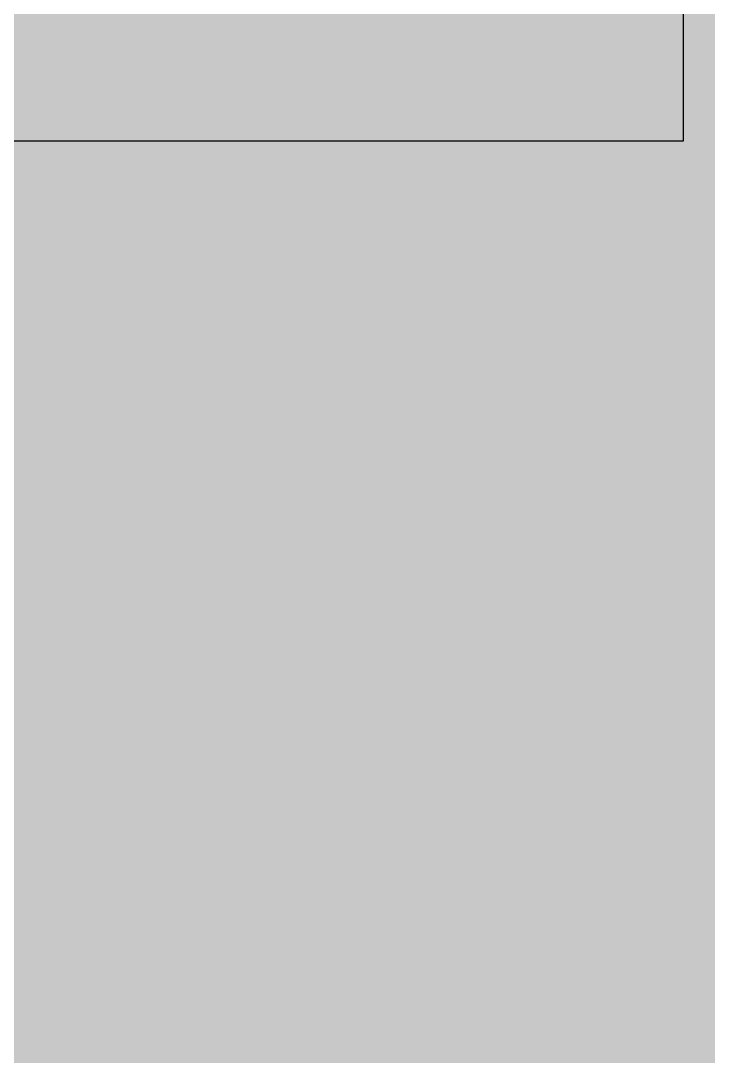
# Model space of a CAD drawing. Header units: millimetres. Extents: x 471 to 1044, y 7 to 541.
# Drawn here: x 913.2 to 964.9, y 387 to 464.9 of the extents above; entities that cross this region are included whole.
import ezdxf

# ---------------------------------------------------------------- set-up
doc = ezdxf.new("R2010")
doc.units = ezdxf.units.MM
for name, color, linetype in [('Background Fill', 3, 'Continuous'), ('Images', 7, 'Continuous'), ('magpiefill', 3, 'Continuous')]:
    doc.layers.add(name, color=color, linetype=linetype)
picture_1 = doc.add_image_def('image3.png', size_in_pixel=(1746, 774))

msp = doc.modelspace()

# ---------------------------------------------------------------- hatches: boundary and pattern name
at = {"layer": 'magpiefill'}
h = msp.add_hatch(color=250, dxfattribs=at)
h.dxf.hatch_style = 1
edge = h.paths.add_edge_path()
edge.add_line((888.2234842194528, 413.5012538587416), (885.7971109026888, 413.253204066365))
edge.add_line((885.7971109026887, 413.253204066365), (881.6673219142056, 410.5407089002796))
edge.add_line((881.6673219142056, 410.5407089002796), (873.1717643900533, 404.4081099414419))
edge.add_line((873.1717643900536, 404.4081099414419), (868.2160206174682, 399.6907243192487))
edge.add_line((868.2160206174681, 399.6907243192487), (867.3900658333658, 399.6907243192487))
edge.add_line((867.3900658333657, 399.6907243192487), (866.5641072822707, 400.3983329459157))
edge.add_line((866.5641072822707, 400.3983329459157), (866.4461137416849, 400.8700707247971))
edge.add_line((866.4461137416849, 400.8700707247971), (863.968241855392, 398.9831176509267))
edge.add_line((863.9682418553921, 398.9831176509266), (860.6644151849974, 396.62442483983))
edge.add_line((860.6644151849973, 396.62442483983), (860.3104345632394, 398.1575755587116))
edge.add_line((860.3104345632394, 398.1575755587118), (860.4284281038251, 398.9831176509267))
edge.add_line((860.4284281038251, 398.9831176509266), (861.8443543578509, 400.5162664114637))
edge.add_line((861.844354357851, 400.5162664114638), (862.3163285201947, 400.8700707247971))
edge.add_line((862.3163285201947, 400.8700707247971), (861.9623478984367, 401.1059396142379))
edge.add_line((861.9623478984367, 401.1059396142379), (859.7204630933159, 399.5727908537008))
edge.add_line((859.7204630933159, 399.5727908537007), (859.1304953903858, 400.044528632582))
edge.add_line((859.1304953903857, 400.0445286325821), (859.1304953903857, 400.3983329459157))
edge.add_line((859.1304953903857, 400.3983329459157), (858.1865432987048, 400.3983329459157))
edge.add_line((858.1865432987049, 400.3983329459157), (857.832562676947, 400.8700707247971))
edge.add_line((857.832562676947, 400.8700707247971), (860.9004022661694, 402.521154909227))
edge.add_line((860.9004022661695, 402.521154909227), (861.490369969099, 403.5825658908824))
edge.add_line((861.490369969099, 403.5825658908824), (862.5523156013668, 404.5260434069902))
edge.add_line((862.5523156013669, 404.5260434069902), (860.4284281038252, 404.1722390936566))
edge.add_line((860.4284281038251, 404.1722390936565), (862.0803414390224, 405.5874543886455))
edge.add_line((862.0803414390225, 405.5874543886456), (867.6260529145379, 408.7716892919572))
edge.add_line((867.6260529145379, 408.7716892919572), (872.8177837682955, 412.5455973980428))
edge.add_line((872.8177837682956, 412.5455973980429), (878.717475865569, 415.965701190795))
edge.add_line((878.717475865569, 415.9657011907949), (882.2572933841292, 418.0885231541062))
edge.add_line((882.2572933841291, 418.0885231541062), (882.611274005887, 419.3858049835473))
edge.add_line((882.611274005887, 419.3858049835472), (883.9092067193264, 420.2113470757619))
edge.add_line((883.9092067193264, 420.211347075762), (885.3251329733516, 419.6216738729879))
edge.add_line((885.3251329733516, 419.6216738729878), (886.2690850650331, 419.7396092968806))
edge.add_line((886.2690850650331, 419.7396092968806), (888.2749790219883, 421.3906934813103))
edge.add_line((888.2749790219884, 421.3906934813102), (889.9268961241792, 422.452104462966))
edge.add_line((889.9268961241792, 422.452104462966), (890.0448896647649, 420.0934116518694))
edge.add_line((890.0448896647649, 420.0934116518694), (889.5729117354277, 418.3243940018914))
edge.add_line((889.5729117354279, 418.3243940018915), (889.1009375730836, 418.0885231541062))
edge.add_line((889.1009375730835, 418.0885231541062), (888.3929725625742, 418.3243940018915))
edge.add_line((888.3929725625742, 418.3243940018915), (887.4490242378862, 417.380916485784))
edge.add_line((887.4490242378861, 417.380916485784), (888.9054720420853, 416.1426278267683))
edge.add_line((888.9054720420854, 416.1426278267683), (889.1612170046981, 417.2503007811018))
edge.add_line((889.1612170046981, 417.2503007811018), (890.3546947525559, 417.9319456760766))
edge.add_line((890.3546947525558, 417.9319456760765), (892.1449094908459, 418.0171512879481))
edge.add_line((892.144909490846, 418.0171512879482), (893.1678893412976, 417.676328840461))
edge.add_line((893.1678893412975, 417.676328840461), (893.1678893412975, 416.9094783336146))
edge.add_line((893.1678893412975, 416.9094783336146), (892.3154073882521, 416.5686558861274))
edge.add_line((892.3154073882522, 416.5686558861274), (890.6956867803755, 416.2278334386399))
edge.add_line((890.6956867803754, 416.2278334386399), (888.8202212098848, 414.7793380368191))
edge.add_line((888.820221209885, 414.7793380368191), (888.820221209885, 413.7568706943572))
edge.add_line((888.820221209885, 413.7568706943572), (890.3546947525558, 414.35330997746))
edge.add_line((890.3546947525558, 414.35330997746), (894.1056221265421, 415.8018053792811))
edge.add_line((894.1056221265421, 415.8018053792811), (896.5778284544583, 417.1650951692299))
edge.add_line((896.5778284544583, 417.1650951692299), (899.0500310153805, 418.9544130185382))
edge.add_line((899.0500310153805, 418.9544130185382), (902.289472231135, 421.3401701509492))
edge.add_line((902.289472231135, 421.3401701509492), (900.5845045580514, 420.7437308678465))
edge.add_line((900.5845045580513, 420.7437308678465), (898.964783950174, 420.1472915847437))
edge.add_line((898.964783950174, 420.1472915847437), (897.2598162770904, 420.5733196441029))
edge.add_line((897.2598162770903, 420.5733196441029), (895.7253427344194, 421.85140382218))
edge.add_line((895.7253427344194, 421.85140382218), (894.7876099491748, 423.7259253250157))
edge.add_line((894.7876099491748, 423.7259253250157), (894.4466179213553, 425.8560656218112))
edge.add_line((894.4466179213553, 425.8560656218111), (894.8728607813747, 427.815794694863))
edge.add_line((894.8728607813746, 427.8157946948631), (896.6630755196646, 429.775523767915))
edge.add_line((896.6630755196647, 429.775523767915), (895.7253427344195, 429.4347013204276))
edge.add_line((895.7253427344194, 429.4347013204275), (891.292427537801, 427.1341497998884))
edge.add_line((891.2924275378011, 427.1341497998884), (887.4562455646209, 425.0040095030929))
edge.add_line((887.4562455646208, 425.0040095030929), (885.3250387985111, 423.2998972656566))
edge.add_line((885.3250387985113, 423.2998972656566), (884.2168081158599, 421.6809925984364))
edge.add_line((884.2168081158597, 421.6809925984364), (883.0233303680019, 420.7437308678465))
edge.add_line((883.0233303680018, 420.7437308678465), (881.7446055549375, 420.4029084203593))
edge.add_line((881.7446055549376, 420.4029084203593), (880.9773669001057, 420.7437308678465))
edge.add_line((880.9773669001058, 420.7437308678465), (880.5511278070799, 421.2549645390773))
edge.add_line((880.5511278070799, 421.2549645390773), (880.6363748722863, 422.4478411469382))
edge.add_line((880.6363748722863, 422.4478411469382), (881.4888568253317, 424.4075702199901))
edge.add_line((881.4888568253316, 424.4075702199901), (880.8921198348994, 425.6856543980676))
edge.add_line((880.8921198348994, 425.6856543980676), (880.7216219374926, 424.5779814437338))
edge.add_line((880.7216219374925, 424.5779814437337), (879.9543870496541, 424.0667477725029))
edge.add_line((879.9543870496543, 424.0667477725029), (878.0789214791645, 422.9590748181694))
edge.add_line((878.0789214791641, 422.9590748181694), (877.482184488732, 423.3851028775285))
edge.add_line((877.4821844887322, 423.3851028775285), (876.8854437313065, 423.7259253250157))
edge.add_line((876.8854437313064, 423.7259253250157), (876.2887067408742, 424.3223646081185))
edge.add_line((876.2887067408742, 424.3223646081184), (876.0329617782616, 425.2596263387084))
edge.add_line((876.0329617782616, 425.2596263387085), (876.118208843468, 425.8560656218112))
edge.add_line((876.118208843468, 425.8560656218111), (875.350973955629, 426.0264768455547))
edge.add_line((875.3509739556289, 426.0264768455548), (874.92473109561, 426.367299293042))
edge.add_line((874.92473109561, 426.367299293042), (874.3279903381838, 426.9637385761448))
edge.add_line((874.3279903381838, 426.9637385761448), (873.8165004129586, 427.6453834711195))
edge.add_line((873.8165004129587, 427.6453834711195), (874.0722453755714, 428.9234676491967))
edge.add_line((874.0722453755714, 428.9234676491966), (873.8165004129587, 428.9234676491966))
edge.add_line((873.8165004129587, 428.9234676491966), (873.0492655251197, 429.1790844848122))
edge.add_line((873.0492655251196, 429.1790844848123), (872.2820306372812, 429.8607293797867))
edge.add_line((872.2820306372812, 429.8607293797867), (871.8557877772618, 430.712785498505))
edge.add_line((871.8557877772619, 430.712785498505), (872.0262856746687, 431.4796360053514))
edge.add_line((872.0262856746685, 431.4796360053514), (872.1967798050813, 432.3316921240694))
edge.add_line((872.1967798050814, 432.3316921240694), (871.7705407120554, 432.4168977359413))
edge.add_line((871.7705407120554, 432.4168977359413), (870.9180549920172, 433.1837482427877))
edge.add_line((870.9180549920172, 433.1837482427877), (870.4065650667915, 434.2062136269051))
edge.add_line((870.4065650667915, 434.2062136269051), (870.4918121319979, 435.143475357495))
edge.add_line((870.4918121319977, 435.143475357495), (871.9410348424682, 436.080737088085))
edge.add_line((871.9410348424683, 436.0807370880849), (873.9017512451586, 437.1032044305468))
edge.add_line((873.9017512451585, 437.103204430547), (875.2657231234291, 438.2108773848805))
edge.add_line((875.2657231234291, 438.2108773848805), (876.459200871287, 439.2333447273425))
edge.add_line((876.4592008712871, 439.2333447273425), (876.6296987686933, 439.4037559510861))
edge.add_line((876.6296987686933, 439.4037559510861), (877.0559416287127, 439.5741671748297))
edge.add_line((877.0559416287126, 439.5741671748297), (877.5674315539384, 440.0001952341888))
edge.add_line((877.5674315539384, 440.0001952341888), (877.6526786191448, 440.341017681676))
edge.add_line((877.6526786191448, 440.341017681676), (877.6526786191448, 440.5966345172916))
edge.add_line((877.6526786191448, 440.5966345172915), (877.5674315539384, 440.9374569647787))
edge.add_line((877.5674315539384, 440.9374569647788), (877.3116865913257, 441.1930738003944))
edge.add_line((877.311686591326, 441.1930738003942), (877.0559416287127, 441.3634850241378))
edge.add_line((877.0559416287126, 441.3634850241378), (876.7149458338996, 441.4486906360098))
edge.add_line((876.7149458338997, 441.4486906360099), (876.9706907965129, 441.6191018597535))
edge.add_line((876.9706907965128, 441.6191018597534), (877.3116865913258, 441.6191018597534))
edge.add_line((877.311686591326, 441.6191018597534), (877.6526786191449, 441.704307471625))
edge.add_line((877.6526786191448, 441.7043074716252), (878.2494193765705, 441.7043074716252))
edge.add_line((878.2494193765704, 441.7043074716252), (878.5904114043899, 441.7043074716252))
edge.add_line((878.5904114043901, 441.7043074716252), (878.8461563670028, 441.7895130834971))
edge.add_line((878.8461563670028, 441.7895130834971), (879.101901329616, 441.9599243072407))
edge.add_line((879.1019013296159, 441.9599243072406), (879.2723992270221, 442.3859523665998))
edge.add_line((879.2723992270221, 442.3859523665998), (879.3576500592219, 442.641569202215))
edge.add_line((879.3576500592219, 442.6415692022151), (879.0166542644095, 442.9823916497026))
edge.add_line((879.0166542644095, 442.9823916497027), (877.908423581758, 443.5788309328054))
edge.add_line((877.9084235817579, 443.5788309328053), (879.3576500592218, 443.2380084853178))
edge.add_line((879.3576500592219, 443.2380084853179), (880.1248849470609, 443.0675972615743))
edge.add_line((880.124884947061, 443.0675972615743), (880.5511278070799, 443.3232140971899))
edge.add_line((880.5511278070799, 443.3232140971899), (880.5511278070799, 443.4936253209335))
edge.add_line((880.5511278070799, 443.4936253209333), (880.5511278070799, 443.9196533802925))
edge.add_line((880.5511278070799, 443.9196533802925), (880.2953790774739, 444.0900646040361))
edge.add_line((880.2953790774739, 444.0900646040362), (880.1248849470611, 444.5160926633954))
edge.add_line((880.124884947061, 444.5160926633954), (880.806872769693, 444.4308870515234))
edge.add_line((880.806872769693, 444.4308870515234), (881.1478647975119, 444.4308870515234))
edge.add_line((881.147864797512, 444.4308870515234), (881.6593547227378, 444.4308870515234))
edge.add_line((881.6593547227378, 444.4308870515234), (881.6593547227378, 444.601298275267))
edge.add_line((881.6593547227378, 444.6012982752669), (881.5741076575314, 445.1125319464981))
edge.add_line((881.5741076575314, 445.1125319464981), (881.4036097601252, 445.4533524356407))
edge.add_line((881.4036097601252, 445.4533524356408), (881.3183626949187, 445.879380495))
edge.add_line((881.3183626949187, 445.879380495), (881.7446055549376, 445.879380495))
edge.add_line((881.7446055549376, 445.879380495), (882.0855975827571, 445.9645861068716))
edge.add_line((882.0855975827574, 445.9645861068716), (882.2560954801636, 446.2202029424872))
edge.add_line((882.2560954801636, 446.2202029424872), (882.34134254537, 446.8166422255899))
edge.add_line((882.3413425453698, 446.8166422255898), (882.4265896105762, 446.9870534493334))
edge.add_line((882.4265896105762, 446.9870534493335), (882.7675854053892, 446.9870534493335))
edge.add_line((882.7675854053894, 446.9870534493335), (883.023330368002, 446.9870534493335))
edge.add_line((883.0233303680018, 446.9870534493335), (883.1938282654086, 447.1574646730771))
edge.add_line((883.1938282654087, 447.157464673077), (883.4495732280213, 447.157464673077))
edge.add_line((883.4495732280213, 447.157464673077), (883.5348202932278, 447.5834927324362))
edge.add_line((883.5348202932278, 447.5834927324362), (883.5348202932278, 447.7539039561798))
edge.add_line((883.5348202932278, 447.7539039561799), (883.1085774332083, 447.9243151799235))
edge.add_line((883.1085774332084, 447.9243151799234), (883.4495732280214, 448.094726403667))
edge.add_line((883.4495732280213, 448.0947264036671), (883.7053181906346, 448.0947264036671))
edge.add_line((883.7053181906344, 448.0947264036671), (884.0463102184534, 448.0095207917955))
edge.add_line((884.0463102184535, 448.0095207917954), (884.472553078473, 447.9243151799234))
edge.add_line((884.4725530784729, 447.9243151799234), (885.069290068905, 448.0095207917954))
edge.add_line((885.0692900689053, 448.0095207917954), (885.9217757889435, 448.179932015539))
edge.add_line((885.9217757889435, 448.1799320155391), (886.3480186489629, 448.1799320155391))
edge.add_line((886.3480186489628, 448.1799320155391), (886.3480186489628, 447.8391095680519))
edge.add_line((886.3480186489628, 447.8391095680519), (886.4332657141692, 447.4130815086927))
edge.add_line((886.4332657141692, 447.4130815086927), (887.0300064715949, 447.1574646730771))
edge.add_line((887.0300064715948, 447.157464673077), (887.7972413594338, 447.4130815086926))
edge.add_line((887.7972413594339, 447.4130815086927), (888.2234842194528, 446.9018478374619))
edge.add_line((888.2234842194528, 446.9018478374618), (888.820827695855, 446.3077331093083))
edge.add_arc((740.8321320332263, 359.9067374352775), 171.3644831853732, 24.7196834331034, 30.277882808560207, ccw=False)
edge.add_arc((899.264128096733, 433.8457058377478), 3.586774538690185, 219.4264190677759, 277.5112522925736)
edge.add_arc((903.1404414920646, 427.1654868984597), 4.622927288925009, 76.09792839104102, 137.4828955815185, ccw=False)
edge.add_arc((902.8888193879445, 421.5116166989611), 10.23247757204816, 60.01917854986198, 82.34898294536907, ccw=False)
edge.add_arc((903.0270338998089, 415.3033567926033), 15.8714537673971, 55.16074552816218, 71.73216053091483, ccw=False)
edge.add_arc((911.6528610168034, 420.7733048819226), 7.569540894155772, 86.65890143975243, 120.31950619075)
edge.add_arc((913.9704357562543, 417.0295364205863), 11.97172369207804, 120.8490791888012, 144.9821508602809)
edge.add_arc((905.7834295117073, 423.0399048453011), 1.831638770141301, 152.0183299640194, 206.9559763139688)
edge.add_arc((765.7668821636614, 253.5029197823558), 218.2018648308125, 45.89312228263083, 50.63922831697852, ccw=False)
edge.add_line((917.6351607072233, 410.181188179282), (917.4636871584739, 409.4965920591107))
edge.add_line((917.4636871584739, 409.4965920591108), (917.7194321210872, 409.1557696116236))
edge.add_line((917.719432121087, 409.1557696116236), (918.4866707759189, 408.900152776008))
edge.add_line((918.486670775919, 408.900152776008), (918.2309258133064, 408.3889191047772))
edge.add_line((918.2309258133064, 408.3889191047772), (918.5719178411254, 407.962891045418))
edge.add_line((918.5719178411255, 407.962891045418), (918.7424157385323, 407.5368629860588))
edge.add_line((918.7424157385321, 407.5368629860588), (918.1456749811065, 407.0256293148281))
edge.add_line((918.1456749811066, 407.0256293148281), (918.0604279159002, 406.5143956435969))
edge.add_line((918.0604279159002, 406.5143956435969), (918.3161728785128, 406.0031619723661))
edge.add_line((918.3161728785128, 406.0031619723661), (917.6341850558808, 405.7475451367505))
edge.add_line((917.6341850558808, 405.7475451367505), (916.9521972332489, 405.9179563604941))
edge.add_line((916.9521972332489, 405.9179563604941), (917.0374442984553, 405.3215170773914))
edge.add_line((917.0374442984551, 405.3215170773914), (916.0997152802032, 405.0659002417761))
edge.add_line((916.0997152802033, 405.0659002417761), (915.6734724201839, 405.3215170773914))
edge.add_line((915.673472420184, 405.3215170773914), (915.4177274575713, 405.4067226892633))
edge.add_line((915.4177274575713, 405.4067226892633), (915.1619824949587, 405.0659002417761))
edge.add_line((915.1619824949587, 405.0659002417761), (914.7357396349393, 404.7250777942887))
edge.add_line((914.7357396349391, 404.7250777942887), (914.3094967749197, 404.8954890180326))
edge.add_line((914.3094967749198, 404.8954890180325), (913.2012660922684, 404.1286385111862))
edge.add_line((913.2012660922683, 404.1286385111862), (913.2012660922683, 404.4694609586734))
edge.add_line((913.2012660922683, 404.4694609586735), (912.4340312044299, 405.1511058536479))
edge.add_line((912.4340312044299, 405.1511058536478), (912.4340312044299, 405.4919283011353))
edge.add_line((912.4340312044299, 405.4919283011353), (912.2635333070231, 405.3215170773914))
edge.add_line((912.2635333070232, 405.3215170773914), (911.752043381798, 404.554666570545))
edge.add_line((911.7520433817979, 404.554666570545), (911.7520433817979, 404.0434328993142))
edge.add_line((911.7520433817979, 404.0434328993142), (911.7520433817979, 402.9357599449806))
edge.add_line((911.7520433817979, 402.9357599449808), (911.1553063913657, 402.9357599449808))
edge.add_line((911.1553063913657, 402.9357599449808), (910.8995614287525, 403.191376780596))
edge.add_line((910.8995614287526, 403.191376780596), (910.8143105965528, 403.3617880043396))
edge.add_line((910.8143105965526, 403.3617880043395), (909.9618286435077, 403.617404839955))
edge.add_line((909.9618286435077, 403.617404839955), (909.5355857834883, 403.8730216755706))
edge.add_line((909.5355857834884, 403.8730216755706), (909.3650878860816, 403.702610451827))
edge.add_line((909.3650878860815, 403.7026104518271), (909.3650878860815, 403.276582392468))
edge.add_line((909.3650878860815, 403.2765823924678), (908.8535979608563, 402.5949374974931))
edge.add_line((908.8535979608564, 402.5949374974931), (908.5126059330369, 402.8505543331087))
edge.add_line((908.5126059330369, 402.8505543331087), (908.5126059330369, 403.1061711687242))
edge.add_line((908.5126059330369, 403.1061711687242), (907.4896223155918, 402.8505543331087))
edge.add_line((907.4896223155918, 402.8505543331087), (906.978132390366, 402.2541150500059))
edge.add_line((906.978132390366, 402.2541150500059), (905.8699054747086, 401.8280869906467))
edge.add_line((905.8699054747085, 401.8280869906467), (905.3584155494827, 402.0837038262623))
edge.add_line((905.3584155494827, 402.0837038262623), (905.102666819876, 402.5097318856215))
edge.add_line((905.102666819876, 402.5097318856215), (904.6764277268506, 402.5097318856215))
edge.add_line((904.6764277268505, 402.5097318856215), (903.7386949416053, 401.7428813787751))
edge.add_line((903.7386949416054, 401.7428813787751), (902.8862092215666, 400.8908252600568))
edge.add_line((902.8862092215666, 400.8908252600569), (902.0337272685217, 399.8683579175949))
edge.add_line((902.0337272685217, 399.8683579175948), (901.3517394458897, 399.0163017988768))
edge.add_line((901.3517394458897, 399.0163017988768), (900.7549986884641, 398.4198644741186))
edge.add_line((900.754998688464, 398.4198644741186), (899.9025167354185, 398.1642476385031))
edge.add_line((899.9025167354187, 398.1642476385031), (899.1352780805868, 398.3346588622467))
edge.add_line((899.1352780805867, 398.3346588622468), (898.6237881553609, 398.8458905751334))
edge.add_line((898.6237881553609, 398.8458905751332), (898.1122982301351, 399.357124246364))
edge.add_line((898.1122982301351, 399.3571242463642), (897.8565532675225, 400.1239747532105))
edge.add_line((897.8565532675225, 400.1239747532105), (897.430310407503, 400.7204140363133))
edge.add_line((897.4303104075032, 400.7204140363132), (897.0040675474837, 400.8056196481851))
edge.add_line((897.0040675474836, 400.8056196481851), (896.4925776222578, 400.9760308719287))
edge.add_line((896.4925776222578, 400.9760308719287), (896.0663385292324, 400.9760308719287))
edge.add_line((896.0663385292326, 400.9760308719287), (895.2990998744001, 402.1689094381343))
edge.add_line((895.2990998744001, 402.1689094381344), (894.5318649865617, 403.191376780596))
edge.add_line((894.5318649865615, 403.191376780596), (894.1908729587425, 403.191376780596))
edge.add_line((894.1908729587426, 403.191376780596), (893.5088851361099, 403.5321992280835))
edge.add_line((893.5088851361099, 403.5321992280834), (892.3154073882521, 404.639872182417))
edge.add_line((892.3154073882522, 404.639872182417), (891.9744115934398, 405.1511058536478))
edge.add_line((891.9744115934398, 405.1511058536478), (891.803917463027, 405.4919283011353))
edge.add_line((891.8039174630269, 405.4919283011353), (891.7186666308264, 406.0031619723661))
edge.add_line((891.7186666308264, 406.0031619723661), (891.3776746030074, 406.0031619723661))
edge.add_line((891.3776746030073, 406.0031619723661), (890.6104397151684, 406.2587788079817))
edge.add_line((890.6104397151685, 406.2587788079817), (890.5251888829687, 406.4291900317253))
edge.add_line((890.5251888829687, 406.4291900317253), (890.1841968551497, 406.9404237029561))
edge.add_line((890.1841968551496, 406.9404237029561), (890.0989497899432, 407.1108349266997))
edge.add_line((890.0989497899432, 407.1108349266997), (889.6727069299237, 408.0480966572896))
edge.add_line((889.6727069299238, 408.0480966572896), (889.1612170046981, 408.3889191047771))
edge.add_line((889.1612170046981, 408.3889191047772), (888.9054720420854, 408.6445359403924))
edge.add_line((888.9054720420854, 408.6445359403924), (888.5644762472724, 409.1557696116236))
edge.add_line((888.5644762472723, 409.1557696116236), (888.3939783498661, 409.837414506598))
edge.add_line((888.3939783498661, 409.837414506598), (888.3939783498661, 410.2634406076126))
edge.add_line((888.3939783498661, 410.2634406076126), (888.9907191072917, 411.1154967263309))
edge.add_line((888.9907191072919, 411.1154967263309), (888.7349741446786, 411.0302911144589))
edge.add_line((888.7349741446785, 411.0302911144589), (888.1382333872529, 411.7119360094337))
edge.add_line((888.138233387253, 411.7119360094337), (888.0529863220465, 412.3083752925364))
edge.add_line((888.0529863220465, 412.3083752925364), (888.7349741446785, 413.330842634998))
edge.add_line((888.7349741446785, 413.330842634998), (888.2234842194528, 413.5012538587416))
h = msp.add_hatch(color=253, dxfattribs=at)
h.dxf.hatch_style = 1
h.paths.add_polyline_path([(927.6671715498439, 398.8488799943378), (927.1388972651982, 399.2986514548041), (926.6049841771917, 399.7594808069066), (926.074354427747, 400.2255893917151), (925.7800058102644, 400.4899508815641), (925.7973829252758, 400.1964015790372), (925.7290731714645, 400.033378296979), (925.5877254030904, 399.9819083223996), (925.385988474415, 400.023018942309), (925.1365112396982, 400.1377374437174), (924.8519425532008, 400.3070911136346), (924.5449312691833, 400.5121072390709), (924.2281262419062, 400.7338131070367), (923.9122704176182, 400.9568023918094), (923.6004831105149, 401.1799343167413), (923.2939777267813, 401.4056344924517), (922.9939676726019, 401.6363285295603), (922.7016663541601, 401.8744420386869), (922.4182871776411, 402.1224006304511), (922.1450435492281, 402.3826299154729), (921.8831488751064, 402.6575555043715), (921.6334239876946, 402.948586393848), (921.395119424353, 403.2530651249259), (921.1670931486767, 403.5673176247101), (920.9482031242608, 403.8876698203052), (920.737307314701, 404.2104476388159), (920.5332636835917, 404.5319770073467), (920.3349301945286, 404.8485838530029), (920.1411648111068, 405.156594102889), (919.9557256678011, 405.4493898050299), (919.8019715826051, 405.708577491135), (919.7081615443924, 405.9128198138336), (919.7025545420365, 406.0407794257552), (919.8134095644109, 406.0711189795296), (920.0689856003887, 405.982501127786), (920.4975416388436, 405.7535885231542), (921.1273366686489, 405.3630438182639), (920.9951597072697, 405.5206765570921), (920.5459717377319, 406.0578215088379), (920.095803597276, 406.5914447621699), (919.6457560940737, 407.1140943718082), (919.1969300362948, 407.618318392473), (918.7504262321104, 408.0966648788852), (918.307345489691, 408.5416818857651), (918.2309258133064, 408.3889191047772), (918.5719178411255, 407.962891045418), (918.7424157385321, 407.5368629860588), (918.3164345309171, 407.1719206992542), (918.557384768769, 406.8206666998542), (918.8137099262772, 406.4438943976022), (919.0817044653852, 406.0465945654856), (919.3576628480362, 405.6337579764917), (919.6378795361743, 405.2103754036074), (919.9186489917427, 404.7814376198204), (920.1962656766848, 404.3519353981177), (920.4670240529442, 403.9268595114871), (920.7282109038308, 403.5102440878289), (920.9810822981192, 403.1022966746987), (921.2278866259496, 402.7022681745672), (921.2505547169292, 402.6656184532748), (922.0849991113348, 401.8475792456586), (922.8241179190559, 401.120412529972), (923.4792857998534, 400.476639999791), (924.0618774134873, 399.9087833486923), (924.5832674197179, 399.4093642702522), (925.0548304783058, 398.9709044580476), (925.4879412490113, 398.5859256056546), (925.8939743915946, 398.2469494066498), (926.2825099071117, 397.9469056771411), (926.6559491618011, 397.6803567233607), (927.014898863197, 397.4422729740721), (927.3599657188331, 397.2276248580388), (927.6917564362443, 397.0313828040242), (928.0108777229643, 396.8485172407919), (928.3179362865271, 396.6739985971054), (928.6135388344671, 396.5027973017283), (928.8980125134392, 396.3311976551255), (929.1705662265808, 396.1607394445695), (929.4301293161509, 395.9942763290341), (929.6756311244083, 395.8346619674933), (929.9060009936109, 395.6847500189211), (930.120168266018, 395.5473941422916), (930.3170622838879, 395.4254479965786), (930.4956123894792, 395.321765240756), (930.6551523937787, 395.2384623387269), (930.7966339826855, 395.1747069741102), (930.921413310826, 395.128929635454), (931.030846532828, 395.0995608113061), (931.1262898033185, 395.0850309902147), (931.2090992769242, 395.083770660728), (931.2806311082725, 395.0942103113933), (931.3422414519905, 395.1147804307592), (931.3946797610936, 395.1442801040893), (931.4362686821516, 395.1829828035103), (931.4647241601231, 395.231530597865), (931.4777621399664, 395.2905655559958), (931.4730985666399, 395.3607297467456), (931.4484493851021, 395.4426652389568), (931.4015305403111, 395.537014101472), (931.3300579772256, 395.644418403134), (931.2316405720683, 395.7659601529427), (931.1034589261201, 395.904481120528), (930.9425865719265, 396.0632630156773), (930.7460970420336, 396.2455875481784), (930.5110638689864, 396.4547364278183), (930.2345605853302, 396.6939913643843), (929.9136607236107, 396.9666340676641), (929.5454378163738, 397.2759462474452), (929.128940164394, 397.6236995520617), (928.6711151413642, 398.0056253840362), (928.1808848892067, 398.4159450844384)])
h = msp.add_hatch(color=255, dxfattribs=at)
h.dxf.hatch_style = 1
h.paths.add_polyline_path([(920.4899602013445, 400.4764126780501), (920.5714369548889, 400.3452158750944), (920.6649765204306, 400.2224373769322), (920.7727202327012, 400.1072092065282), (920.8942398182389, 399.9969036229378), (921.0284646015348, 399.8884529442397), (921.1743239070793, 399.7787894885125), (921.9699520171259, 399.1992270633668), (922.9613494212124, 398.2171279078423), (923.5616208412607, 397.5375554999048), (923.6553738600712, 397.4290825167576), (924.2656634736757, 396.7275065215949), (924.3455654841468, 396.6372982701174), (924.5414483213128, 396.4205394323802), (924.7580304467158, 396.1862306440877), (924.9967631828329, 395.9339081925428), (925.247201695486, 395.6755217501067), (925.4959271113328, 395.4261243354059), (925.729520557031, 395.2007689670669), (925.9345631592389, 395.0145086637161), (926.0976360446141, 394.8823964439797), (926.2053203398143, 394.8194853264845), (926.2441971714977, 394.8408283298564), (926.2118941634048, 394.9400417543768), (925.8256747546009, 395.6946649905343), (925.6837274788988, 396.0055214874089), (925.2589025157124, 397.1797170718462), (924.1404739691354, 398.5400680877671), (923.0523755488546, 399.9316137168208), (922.2271278235455, 401.1132271912655), (921.6240443777078, 402.0617611639453), (920.7235467684084, 403.5176837837718), (920.467024052944, 403.9268595114871), (920.1962656766848, 404.3519353981178), (919.9186489917427, 404.7814376198204), (919.6378795361741, 405.2103754036076), (919.3576628480362, 405.6337579764917), (919.081704465385, 406.0465945654859), (918.8137099262769, 406.4438943976023), (918.557384768769, 406.8206666998542), (918.3164345309171, 407.1719206992542), (918.1456749811066, 407.0256293148281), (918.0604279159002, 406.5143956435969), (918.3161728785128, 406.0031619723661), (918.2590499918415, 405.9817516611441), (918.3570046288494, 405.5615122495921), (918.4704448287632, 405.1749674527009), (918.5960163401548, 404.818119088037), (918.7303649115968, 404.4869689731654), (918.8701362916615, 404.1775189256524), (919.0119762289214, 403.8857707630635), (919.1525304719487, 403.6077263029646), (919.6084864734137, 402.7075211552398), (919.9419754984285, 401.878888483258), (920.4623832358986, 400.5299042172131)])
h = msp.add_hatch(color=255, dxfattribs=at)
h.dxf.hatch_style = 1
h.paths.add_polyline_path([(920.370725479436, 400.0801252336757), (920.0493179576372, 400.8065877192423), (919.7117652403972, 401.5594567014444), (919.3538490800959, 402.3395220681322), (918.9713512291132, 403.1475737071563), (918.5600534398297, 403.9844015063671), (918.1157374646255, 404.8507953536151), (917.6341850558806, 405.7475451367505), (916.9521972332489, 405.9179563604941), (917.0374442984551, 405.3215170773914), (916.6058410855806, 405.2038657672911), (916.7873705587883, 404.6214441592997), (917.0054078383698, 403.895723029361), (917.2527389639897, 403.0504758229496), (917.5221499753125, 402.1094759855401), (917.8064269120018, 401.096496962607), (918.098355813723, 400.0353121996251), (918.3907227201394, 398.9496951420689), (918.4360070053442, 398.7774514913709), (918.7643381678183, 398.3037985296174), (919.0498305291064, 397.9092984181133), (919.2981552495264, 397.5814206044985), (919.5149834893966, 397.3076345364135), (919.705986409035, 397.0754096614985), (919.87683516876, 396.8722154273938), (920.0332009288898, 396.6855212817397), (920.180754849742, 396.5027966721767), (920.3243597077244, 396.3139086196842), (920.465644743598, 396.1183144386008), (920.6054308142136, 395.9178690166046), (920.7445387764217, 395.7144272413733), (920.8837894870728, 395.5098440005854), (921.024003803017, 395.3059741819185), (921.166002581105, 395.1046726730502), (921.310606678187, 394.9077943616593), (921.4581373049116, 394.7173189784538), (921.6069170871197, 394.5357256262652), (921.7547690044489, 394.3656182509546), (921.8995160365382, 394.2096007983844), (922.0389811630262, 394.0702772144158), (922.1709873635507, 393.9502514449106), (922.2933576177509, 393.8521274357307), (922.4039149052646, 393.7785091327374), (922.5005156523569, 393.7335810811315), (922.5811500717962, 393.7278502234693), (922.6438418229773, 393.7734041016453), (922.686614565295, 393.8823302575548), (922.7074919581439, 394.0667162330927), (922.7044976609195, 394.3386495701541), (922.6756553330158, 394.7102178106337), (922.6189886338282, 395.1935084964267), (922.369703489602, 395.7053443530709), (922.1077195473601, 396.2533111272218), (921.8378484249431, 396.827353126389), (921.5601258183449, 397.4272206497561), (921.2745874235609, 398.052663996507), (920.9812689365851, 398.7034334658252), (920.6802060534126, 399.3792793568942)])
h = msp.add_hatch(color=253, dxfattribs=at)
h.dxf.hatch_style = 1
h.paths.add_polyline_path([(927.4791041499459, 394.4492242882208), (927.2004596914705, 394.8043019566609), (926.9088008372653, 395.1698073405177), (926.6065068154035, 395.5435883127744), (926.2960758124752, 395.9236473210025), (925.9800060150699, 396.3079868127733), (925.660795609778, 396.6946092356576), (925.5276095683246, 396.8557168270712), (925.512085481015, 396.6032987966436), (925.5717199801186, 396.315104779091), (925.6837274788988, 396.0055214874089), (925.8256747546009, 395.6946649905343), (925.9751285844675, 395.4026513574046), (926.1096557457431, 395.1495966569569), (926.206823015672, 394.9556169581284), (926.2441971714977, 394.8408283298564), (926.2053203398143, 394.8194853264845), (926.0976360446141, 394.8823964439797), (925.9345631592389, 395.0145086637161), (925.729520557031, 395.2007689670669), (925.4959271113328, 395.4261243354059), (925.247201695486, 395.6755217501067), (924.9967631828329, 395.9339081925428), (924.7580304467158, 396.1862306440878), (924.5414483213128, 396.4205394323802), (924.3455654841468, 396.6372982701174), (924.1659565735783, 396.8400742162618), (923.9981962279664, 397.0324343297758), (923.8378590856707, 397.2179456696216), (923.6805197850513, 397.4001752947617), (923.5217529644672, 397.5826902641584), (923.357133262278, 397.7690576367739), (923.1833178643662, 397.9617505732265), (923.0012941467023, 398.1588666407582), (922.8131320327795, 398.3574095082666), (922.6209014460917, 398.5543828446496), (922.4266723101321, 398.7467903188048), (922.232514548394, 398.9316355996299), (922.0404980843703, 399.1059223560229), (921.8526928415549, 399.2666542568815), (921.6710022021105, 399.4118456399405), (921.4966633828765, 399.5435535182844), (921.3307470593634, 399.6648455738344), (921.1743239070793, 399.7787894885125), (921.0284646015348, 399.8884529442397), (920.8942398182389, 399.9969036229378), (920.7727202327012, 400.1072092065282), (920.6649765204306, 400.2224373769322), (920.5714369548889, 400.3452158750944), (920.4899602013445, 400.4764126780501), (920.4177625230179, 400.6164558218578), (920.3520601831287, 400.7657733425758), (920.2900694448979, 400.9247932762624), (920.2290065715454, 401.0939436589759), (920.1660878262919, 401.2736525267748), (920.0985294723575, 401.4643479157172), (920.02399983635, 401.6662676221104), (919.9419754984285, 401.878888483258), (919.8523851021394, 402.1014970967123), (919.75515729103, 402.3333800600259), (919.6502207086462, 402.5738239707513), (919.5375039985349, 402.8221154264406), (919.4169358042425, 403.0775410246465), (919.2884447693161, 403.3393873629215), (919.1525304719487, 403.6077263029646), (919.0119762289212, 403.8857707630635), (918.8701362916615, 404.1775189256524), (918.7303649115968, 404.4869689731654), (918.5960163401548, 404.818119088037), (918.4704448287632, 405.1749674527009), (918.3570046288494, 405.5615122495919), (918.2590499918415, 405.9817516611441), (917.6341850558806, 405.7475451367505), (918.1157374646255, 404.8507953536151), (918.5600534398297, 403.9844015063671), (918.9713512291132, 403.1475737071563), (919.3538490800959, 402.3395220681322), (919.7117652403974, 401.5594567014444), (920.0493179576376, 400.8065877192423), (920.370725479436, 400.0801252336757), (920.4813572358855, 399.8295899275259), (920.9580420539464, 399.4452047745332), (921.3613847110907, 399.075286706781), (921.7009245519935, 398.7203372816081), (921.9862009213282, 398.3808580563539), (922.2267531637699, 398.0573505883572), (922.4321206239931, 397.750316434957), (922.6118426466717, 397.4602571534922), (922.7754585764808, 397.1876743013019), (922.9313282890773, 396.9326113014475), (923.0830937840522, 396.6932790398799), (923.2332175919778, 396.4674302682723), (923.3841622434281, 396.2528177382983), (923.538390268976, 396.0471942016309), (923.6983641991949, 395.8483124099436), (923.8665465646579, 395.6539251149096), (924.0453998959381, 395.4617850682023), (924.236714581562, 395.2700671235378), (924.4395924418652, 395.0786345428035), (924.6524631551356, 394.8877726899292), (924.8737563996631, 394.697766928845), (925.1019018537352, 394.508902623481), (925.3353291956407, 394.3214651377674), (925.5724681036684, 394.1357398356339), (925.8117482561067, 393.9520120810107), (926.0515874414634, 393.7707099214325), (926.2903558891223, 393.5928321388516), (926.5264119386873, 393.4195201988249), (926.7581139297606, 393.2519155669094), (926.9838202019464, 393.091159708662), (927.2018890948473, 392.9383940896396), (927.4106789480668, 392.7947601753993), (927.608548101208, 392.6613994314978), (927.794164192532, 392.5391917374305), (927.9674320549288, 392.4279706284457), (928.1285658199474, 392.3273080537298), (928.2777796191358, 392.2367759624694), (928.4152875840423, 392.1559463038511), (928.541303846215, 392.0843910270615), (928.6560425372024, 392.0216820812871), (928.759717788553, 391.9673914157144), (928.8525556275183, 391.9211742106762), (928.9348296641645, 391.8830185710907), (929.0068254042615, 391.8529958330215), (929.0688283535785, 391.8311773325331), (929.1211240178854, 391.8176344056897), (929.1639979029524, 391.8124383885553), (929.1977355145484, 391.8156606171939), (929.2226223584441, 391.82737242767), (929.2385037816082, 391.848156438007), (929.24346449581, 391.8806403940679), (929.2351490540184, 391.9279633236752), (929.2112020092025, 391.9932642546509), (929.1692679143312, 392.0796822148176), (929.1069913223732, 392.1903562319977), (929.0220167862974, 392.3284253340134), (928.9119888590733, 392.4970285486874), (928.7752420740896, 392.6982942325454), (928.6128708864178, 392.9303080569274), (928.4266597315498, 393.1901450218768), (928.2183930449764, 393.4748801274374), (927.9898552621905, 393.7815883736525), (927.7428308186829, 394.1073447605658)])
h = msp.add_hatch(color=255, dxfattribs=at)
h.dxf.hatch_style = 1
h.paths.add_polyline_path([(922.7657964933676, 403.4717973740836), (922.3265473562392, 403.960865801978), (921.886191900911, 404.465629339474), (921.44226669772, 404.9874618522107), (921.1273366686489, 405.3630438182639), (920.4975416388436, 405.7535885231542), (920.0689856003887, 405.982501127786), (919.8134095644109, 406.0711189795296), (919.7025545420365, 406.0407794257552), (919.7081615443924, 405.9128198138336), (919.8019715826051, 405.708577491135), (919.9557256678011, 405.4493898050299), (920.1411648111068, 405.1565941028889), (920.3349301945289, 404.8485838530028), (920.5332636835917, 404.5319770073468), (920.737307314701, 404.2104476388158), (920.9482031242608, 403.8876698203052), (921.1670931486767, 403.5673176247101), (921.395119424353, 403.2530651249259), (921.6334239876946, 402.948586393848), (921.8831488751064, 402.6575555043715), (922.1450435492281, 402.3826299154729), (922.4182871776411, 402.1224006304511), (922.7016663541601, 401.8744420386869), (922.9939676726019, 401.6363285295603), (923.2939777267813, 401.4056344924517), (923.6004831105149, 401.1799343167413), (923.9122704176182, 400.9568023918094), (924.2281262419062, 400.7338131070367), (924.5449312691833, 400.5121072390709), (924.8519425532008, 400.3070911136346), (925.1365112396982, 400.1377374437174), (925.385988474415, 400.023018942309), (925.5877254030904, 399.9819083223996), (925.7290731714645, 400.033378296979), (925.7973829252758, 400.1964015790372), (925.7800058102644, 400.4899508815641), (925.5559301587859, 400.691198550299), (925.0566171090393, 401.1520159048533), (924.5752554044691, 401.609694202075), (924.1086687678464, 402.0673724697866), (923.6536809219417, 402.5281897358103), (923.2071155895253, 402.9952850279684)])
h = msp.add_hatch(color=253, dxfattribs=at)
h.dxf.hatch_style = 1
h.paths.add_polyline_path([(920.0557479500105, 392.160536330859), (919.8729213937706, 392.9633105548743), (919.6695025395532, 393.8382465220681), (919.4468118637585, 394.7755348030795), (919.2061698427874, 395.7653659685478), (918.9488969530396, 396.7979305891125), (918.676313670916, 397.8634192354128), (918.3907227201394, 398.9496951420689), (918.098355813723, 400.0353121996251), (917.8064269120018, 401.0964969626069), (917.5221499753125, 402.1094759855401), (917.2527389639897, 403.0504758229496), (917.0054078383698, 403.895723029361), (916.7873705587883, 404.6214441592996), (916.6058410855806, 405.2038657672911), (916.2626117220373, 405.1103044056487), (916.5586525935557, 404.1363055205896), (916.8395271410845, 403.1955355414423), (917.1042205993333, 402.2950289943514), (917.3517182030118, 401.4418204054618), (917.58100518683, 400.642944300919), (917.7910667854978, 399.905435206868), (917.9808882337245, 399.2363276494538), (918.1494547662205, 398.6426561548213), (918.2963252169332, 398.1283982268907), (918.4233528167613, 397.6853032806791), (918.5329643958414, 397.3020637089791), (918.6275867843099, 396.9673719045827), (918.7096468123034, 396.6699202602822), (918.7815713099583, 396.3984011688698), (918.8457871074113, 396.1415070231377), (918.9047210347992, 395.8879302158781), (918.9602883818327, 395.6289254853367), (919.0123582765248, 395.3659969515735), (919.0602883064619, 395.1032110801017), (919.1034360592314, 394.844634336435), (919.1411591224205, 394.5943331860866), (919.1728150836161, 394.3563740945699), (919.1977615304058, 394.1348235273985), (919.2153560503764, 393.9337479500856), (919.2250038228128, 393.7565717535641), (919.2263003937946, 393.6041510304436), (919.2188889010984, 393.4766997987537), (919.2024124825004, 393.3744320765231), (919.1765142757783, 393.2975618817812), (919.140837418709, 393.2463032325571), (919.0950250490694, 393.22087014688), (919.038720304636, 393.2214766427791), (918.9717090701479, 393.2478849104215), (918.8943482181935, 393.2980498285261), (918.8071373683222, 393.3694744479499), (918.7105761400842, 393.45966181955), (918.6051641530291, 393.5661149941833), (918.4914010267073, 393.6863370227068), (918.3697863806685, 393.8178309559772), (918.2408198344624, 393.958099844852), (918.1052389365177, 394.1048369852667), (917.9647329507743, 394.256496653475), (917.8212290700505, 394.4117233708089), (917.6766544871657, 394.5691616586006), (917.5329363949377, 394.7274560381824), (917.3920019861853, 394.8852510308867), (917.2557784537269, 395.0411911580456), (917.1261929903812, 395.1939209409916), (917.0048991759393, 395.3427864223576), (916.8924561380823, 395.4899397299799), (916.7891493914638, 395.6382345129961), (916.6952644507376, 395.7905244205431), (916.6110868305577, 395.9496631017581), (916.5369020455776, 396.1185042057787), (916.4729956104509, 396.2999013817416), (916.4196530398312, 396.4967082787844), (916.3768029594976, 396.7107797690101), (916.3429464397277, 396.9399756163855), (916.3162276619246, 397.1811568078434), (916.2947908074912, 397.4311843303166), (916.2767800578299, 397.6869191707375), (916.2603395943443, 397.9452223160391), (916.2436135984367, 398.2029547531541), (916.2247462515104, 398.4569774690154), (916.2022981053224, 398.7051621169337), (916.1764951930475, 398.949423015732), (916.1479799182139, 399.1926851506121), (916.117394684351, 399.4378735067748), (916.0853818949877, 399.6879130694223), (916.0525839536526, 399.945728823755), (916.0196432638747, 400.214245754975), (915.9872022291827, 400.4963888482833), (915.9556296385974, 400.793911904473), (915.9241998231073, 401.1038839867027), (915.8919134991918, 401.4222029737232), (915.8577713833313, 401.7447667442846), (915.820774192006, 402.0674731771375), (915.7799226416953, 402.3862201510325), (915.7342174488799, 402.6969055447199), (915.6826593300395, 402.9954272369501), (915.6247263778375, 403.2789365792777), (915.5618061896723, 403.549598814471), (915.4957637391253, 403.8108326581033), (915.4284639997779, 404.0660568257472), (915.3617719452116, 404.3186900329753), (915.2975525490081, 404.5721509953604), (915.2376707847486, 404.8298584284754), (915.1839916260153, 405.095231047893), (915.1619824949587, 405.0659002417761), (914.7357396349391, 404.7250777942887), (914.8409711888464, 404.5564396577436), (914.9401881733302, 404.3425587073608), (915.033923510133, 404.0857807831177), (915.1227101209965, 403.7884517249917), (915.2070809276629, 403.45291737296), (915.2875688518736, 403.081523567), (915.3647068153707, 402.6766161470891), (915.4390277398963, 402.2405409532047), (915.510963832679, 401.776103004031), (915.5805444428943, 401.2879440330802), (915.6476982052052, 400.7811649525712), (915.7123537542741, 400.2608666747229), (915.7744397247634, 399.7321501117548), (915.8338847513362, 399.2001161758853), (915.8906174686549, 398.6698657793339), (915.9445665113819, 398.1464998343193), (915.9957437855855, 397.6335319067732), (916.044494282957, 397.1281261774749), (916.0912462665926, 396.6258594809178), (916.1364279995887, 396.1223086515938), (916.1459820751404, 396.0118291159766), (916.5668514786771, 394.9833130280905), (916.9464987890397, 394.1061094230187), (917.2893445562177, 393.3618227788119), (917.5998093302012, 392.7320575735207), (917.8823136609801, 392.1984182851953), (918.141278098544, 391.7425093918864), (918.3811231928833, 391.3459353716443), (918.6062694939872, 390.9903007025192), (918.8202461419644, 390.660305509116), (919.0230166373979, 390.3530325022552), (919.2136530709888, 390.0686600393116), (919.391227533439, 389.8073664776595), (919.5548121154495, 389.5693301746738), (919.7034789077222, 389.3547294877292), (919.8363000009583, 389.1637427741999), (919.952347485859, 388.9965483914611), (920.0512525734041, 388.8529739345975), (920.1348829556837, 388.731443949534), (920.2056654450666, 388.6300322199064), (920.2660268539214, 388.5468125293501), (920.3183939946161, 388.4798586615003), (920.3651936795195, 388.4272443999927), (920.4088527210001, 388.3870435284626), (920.4517979314262, 388.3573298305456), (920.4958137329638, 388.3367478210159), (920.5401149869667, 388.3262249392041), (920.5832741645868, 388.3272593555798), (920.6238637369754, 388.3413492406124), (920.6604561752843, 388.3699927647713), (920.6916239506647, 388.4146880985261), (920.715939534268, 388.4769334123463), (920.7319753972458, 388.5582268767014), (920.7382326306058, 388.6615053776128), (920.732926804779, 388.7954606633108), (920.7142021100519, 388.9702231975771), (920.6802027367114, 389.1959234441939), (920.6290728750448, 389.4826918669434), (920.5589567153388, 389.8406589296072), (920.4679984478805, 390.2799550959678), (920.3543422629564, 390.8107108298069), (920.2166617318728, 391.4397332793831)])
h = msp.add_hatch(color=255, dxfattribs=at)
h.dxf.hatch_style = 1
h.paths.add_polyline_path([(917.9808882337245, 399.2363276494538), (917.7910667854978, 399.905435206868), (917.58100518683, 400.6429443009189), (917.3517182030118, 401.4418204054617), (917.1042205993333, 402.2950289943514), (916.8395271410845, 403.1955355414424), (916.5586525935557, 404.1363055205898), (916.2626117220373, 405.1103044056487), (916.0997152802033, 405.0659002417761), (915.673472420184, 405.3215170773914), (915.4177274575713, 405.4067226892633), (915.1839916260153, 405.095231047893), (915.2376707847486, 404.8298584284754), (915.2975525490081, 404.5721509953604), (915.3617719452116, 404.3186900329753), (915.4284639997779, 404.0660568257472), (915.4957637391253, 403.8108326581033), (915.5618061896723, 403.5495988144711), (915.6247263778375, 403.2789365792777), (915.6826593300395, 402.9954272369501), (915.7342174488799, 402.6969055447199), (915.7799226416953, 402.3862201510325), (915.820774192006, 402.0674731771375), (915.8577713833313, 401.7447667442846), (915.8919134991918, 401.422202973723), (915.9241998231073, 401.1038839867027), (915.9556296385974, 400.793911904473), (915.9872022291827, 400.4963888482833), (916.0196432638747, 400.214245754975), (916.0525839536526, 399.9457288237551), (916.0853818949877, 399.6879130694223), (916.117394684351, 399.437873506775), (916.1479799182139, 399.1926851506121), (916.1764951930475, 398.949423015732), (916.2022981053224, 398.7051621169337), (916.2247462515104, 398.4569774690154), (916.2436135984367, 398.2029547531541), (916.2603395943443, 397.9452223160392), (916.2767800578299, 397.6869191707375), (916.2947908074912, 397.4311843303166), (916.3162276619246, 397.1811568078434), (916.3429464397277, 396.9399756163855), (916.3768029594976, 396.7107797690101), (916.4196530398312, 396.4967082787844), (916.4729956104509, 396.2999013817416), (916.5369020455776, 396.1185042057787), (916.6110868305577, 395.9496631017581), (916.6952644507376, 395.7905244205431), (916.7891493914638, 395.6382345129961), (916.8924561380823, 395.4899397299799), (917.0048991759393, 395.3427864223576), (917.1261929903812, 395.1939209409916), (917.2557784537269, 395.0411911580456), (917.3920019861853, 394.8852510308867), (917.5329363949377, 394.7274560381824), (917.6766544871657, 394.5691616586007), (917.8212290700505, 394.4117233708088), (917.9647329507741, 394.2564966534752), (918.1052389365175, 394.104836985267), (918.2408198344626, 393.9580998448519), (918.3697863806685, 393.8178309559771), (918.4914010267073, 393.6863370227068), (918.6051641530291, 393.5661149941833), (918.7105761400842, 393.45966181955), (918.8071373683222, 393.3694744479499), (918.8943482181935, 393.2980498285261), (918.9717090701479, 393.2478849104215), (919.038720304636, 393.2214766427791), (919.0950250490694, 393.22087014688), (919.140837418709, 393.2463032325571), (919.1765142757783, 393.2975618817812), (919.2024124825004, 393.3744320765231), (919.2188889010984, 393.4766997987537), (919.2263003937946, 393.6041510304436), (919.2250038228128, 393.7565717535641), (919.2153560503764, 393.9337479500856), (919.1977615304058, 394.1348235273985), (919.1728150836161, 394.3563740945699), (919.1411591224205, 394.5943331860866), (919.1034360592314, 394.844634336435), (919.0602883064619, 395.1032110801017), (919.0123582765248, 395.3659969515735), (918.9602883818327, 395.6289254853367), (918.9047210347992, 395.8879302158781), (918.8457871074113, 396.1415070231377), (918.7815713099583, 396.3984011688698), (918.7096468123034, 396.6699202602822), (918.6275867843099, 396.9673719045827), (918.5329643958414, 397.3020637089791), (918.4233528167613, 397.6853032806791), (918.2963252169334, 398.1283982268905), (918.1494547662205, 398.6426561548213)])
h = msp.add_hatch(color=253, dxfattribs=at)
h.dxf.hatch_style = 1
h.paths.add_polyline_path([(913.2538618641809, 393.8298163771143), (913.2889556452108, 394.1163825441206), (913.3223423239274, 394.3847625757413), (913.3539088933676, 394.6528215360527), (913.3835482966413, 394.9436383533979), (913.4111534768583, 395.2802919561194), (913.4366173771289, 395.6858612725599), (913.4598329405624, 396.1834252310622), (913.4806931102692, 396.7960627599691), (913.4990908293587, 397.5468527876232), (913.5148800817578, 398.4453125187222), (913.5277590146607, 399.4467122633847), (913.5373868160777, 400.4927606080836), (913.5434226740199, 401.5251661392923), (913.5455257764977, 402.4856374434843), (913.5433553115222, 403.3158831071329), (913.536570467104, 403.9576117167112), (913.5248304312538, 404.3525318586927), (913.2012660922683, 404.1286385111862), (913.2012660922683, 404.4694609586735), (912.9379761928633, 404.7033791741673), (912.9311958196174, 404.5699166180289), (912.9341317949481, 404.4410823708678), (912.9448658554802, 404.3129131633012), (912.9614797378381, 404.1814457259471), (912.9820551786468, 404.0427167894222), (913.0046739145312, 403.8927630843441), (913.027417682116, 403.7276213413302), (913.0483682180263, 403.5433282909976), (913.0659329135992, 403.3358499601012), (913.079821779023, 403.1008695599464), (913.0900704791982, 402.833999597976), (913.0967146790254, 402.5308525816329), (913.0997900434052, 402.1870410183598), (913.0993322372385, 401.7981774155996), (913.0953769254259, 401.3598742807951), (913.0879597728679, 400.8677441213894), (913.0771580875714, 400.3210794673106), (913.0632157499683, 399.7338929384304), (913.0464182835958, 399.1238771771052), (913.0270512119919, 398.5087248256924), (913.0054000586945, 397.9061285265485), (912.9817503472409, 397.3337809220307), (912.9563876011694, 396.8093746544956), (912.9295973440173, 396.3506023663006), (912.90132010467, 395.9706740892138), (912.8701164334045, 395.6648694126512), (912.834201885845, 395.4239853154401), (912.7917920176153, 395.2388187764077), (912.7411023843404, 395.1001667743814), (912.6803485416442, 394.9988262881888), (912.6077460451513, 394.9255942966568), (912.5215104504855, 394.8712677786131), (912.4205710910219, 394.8281299882723), (912.306712411136, 394.7944092813987), (912.1824326329536, 394.7698202891438), (912.0502299786008, 394.7540776426592), (911.9126026702038, 394.7468959730966), (911.7720489298883, 394.7479899116073), (911.6310669797804, 394.7570740893433), (911.4921550420061, 394.7738631374558), (911.3575496154447, 394.7981311387349), (911.2284403059891, 394.8298899825248), (911.1057549962861, 394.8692110098081), (910.9904215689824, 394.916165561567), (910.8833679067238, 394.9708249787842), (910.7855218921575, 395.0332606024423), (910.6978114079295, 395.1035437735235), (910.6211643366867, 395.1817458330105), (910.5562587468582, 395.2680808038508), (910.5027734500061, 395.3633334368521), (910.4601374434747, 395.4684311647871), (910.4277797246084, 395.5843014204285), (910.4051292907523, 395.7118716365486), (910.3916151392507, 395.8520692459202), (910.3866662674484, 396.0058216813163), (910.3897116726898, 396.1740563755092), (910.4002755164677, 396.3582120424115), (910.4182626168658, 396.5617725204961), (910.4436729561164, 396.7887329293752), (910.4765065164515, 397.0430883886615), (910.5167632801029, 397.3288340179673), (910.5644432293022, 397.6499649369056), (910.619546346282, 398.0104762650884), (910.6820726132739, 398.4143631221285), (910.7519387499885, 398.8641545506347), (910.8287284260496, 399.3565152852018), (910.9119420485586, 399.8866439834204), (911.0010800246182, 400.4497393028827), (911.0956427613305, 401.0409999011788), (911.1951306657977, 401.6556244358993), (911.2990441451213, 402.2888115646363), (911.4068836064041, 402.9357599449808), (911.1553063913657, 402.9357599449808), (911.1392398090029, 402.7639152730923), (911.0971826201355, 402.4943609282476), (911.0335819338586, 402.1419930707384), (910.9528848592665, 401.7217078608566), (910.8595385054546, 401.2484014588935), (910.7579899815166, 400.7369700251405), (910.6526863965482, 400.2023097198892), (910.5480748596437, 399.6593167034313), (910.448015945118, 399.1214805057751), (910.3540240881655, 398.596664135795), (910.2670271892009, 398.0913239720815), (910.1879531486381, 397.6119163932254), (910.1177298668929, 397.1648977778176), (910.0572852443788, 396.7567245044492), (910.0075471815105, 396.3938529517105), (909.9694435787028, 396.0827394981926), (909.9433551132765, 395.8272187315423), (909.9274735701781, 395.6206380756299), (909.9194435112606, 395.4537231633823), (909.916909498377, 395.3171996277256), (909.9175160933803, 395.2017931015863), (909.9189078581232, 395.0982292178911), (909.9187293544587, 394.9972336095663), (909.9146251442401, 394.8895319095383), (909.9047037380465, 394.7680732220118), (909.8889294413639, 394.6347005363037), (909.867730508405, 394.4934803130091), (909.8415351933825, 394.348479012723), (909.8107717505086, 394.2037630960405), (909.7758684339958, 394.0633990235564), (909.737253498057, 393.9314532558659), (910.1846741195352, 393.4567563782513), (910.5787870817198, 393.0455791155073), (910.9234553674298, 392.6925977455465), (911.2225419594834, 392.3924885462817), (911.4799098406986, 392.1399277956251), (911.699421993894, 391.9295917714892), (911.884941401888, 391.7561567517866), (912.0403310474987, 391.6142990144302), (912.1693810990562, 391.4991778587789), (912.2755904669373, 391.4078846699805), (912.36238524703, 391.3379938546296), (912.4331915352236, 391.2870798193209), (912.4914354274058, 391.2527169706487), (912.5405430194655, 391.232479715208), (912.583940407291, 391.223942459593), (912.6250536867708, 391.2246796103987), (912.6667022507013, 391.2334070323988), (912.7092786795099, 391.2534064230848), (912.752568850533, 391.2891009381276), (912.7963586411058, 391.3449137331982), (912.8404339285646, 391.425267963967), (912.8845805902447, 391.5345867861055), (912.9285845034817, 391.6772933552841), (912.972231545612, 391.8578108271739), (913.0153194881934, 392.0784577886246), (913.057693679677, 392.3331345512032), (913.0992113627353, 392.6136368576554), (913.1397297800415, 392.9117604507267), (913.1791061742695, 393.2193010731631), (913.2171977880912, 393.5280544677104)])
h = msp.add_hatch(color=255, dxfattribs=at)
h.dxf.hatch_style = 1
h.paths.add_polyline_path([(913.4843734436861, 396.7093857537383), (913.4247271362983, 395.4310255322117), (913.6209324088657, 395.0655035567135), (913.8124879281661, 394.748417419965), (913.9955582097932, 394.4808021458696), (914.1699871679277, 394.2568381971726), (914.3356187167506, 394.0707060366198), (914.4922967704426, 393.9165861269565), (914.6398652431849, 393.7886589309286), (914.7781680491578, 393.6811049112812), (914.9072357147668, 393.5889852778179), (915.0278452153127, 393.5108842285714), (915.1409601383209, 393.4462667086319), (915.2475440713167, 393.3945976630898), (915.348560601825, 393.3553420370356), (915.4449733173717, 393.3279647755595), (915.5377458054816, 393.3119308237518), (915.62784165368, 393.3067051267028), (915.7160944207949, 393.3127849828986), (915.8028175508657, 393.3347971044067), (915.8881944592347, 393.3784005566906), (915.972408561244, 393.4492544052137), (916.0556432722356, 393.5530177154391), (916.1380820075519, 393.6953495528302), (916.2199081825352, 393.8819089828502), (916.3013052125273, 394.1183550709627), (916.2668343257074, 394.5597197119446), (916.2237937660495, 395.0936619326146), (916.1804677450423, 395.6130505239952), (916.1364279995887, 396.1223086515938), (916.0912462665926, 396.6258594809179), (916.044494282957, 397.1281261774751), (915.9957437855855, 397.6335319067731), (915.9445665113819, 398.1464998343193), (915.8906174686549, 398.6698657793339), (915.8338847513362, 399.2001161758853), (915.7744397247634, 399.7321501117548), (915.7123537542741, 400.2608666747229), (915.6476982052052, 400.7811649525711), (915.5805444428943, 401.2879440330802), (915.510963832679, 401.776103004031), (915.4390277398963, 402.2405409532047), (915.3647068153707, 402.6766161470891), (915.2875688518736, 403.081523567), (915.2070809276629, 403.45291737296), (915.1227101209965, 403.7884517249917), (915.033923510133, 404.0857807831177), (914.9401881733302, 404.3425587073608), (914.8409711888464, 404.5564396577436), (914.7357396349391, 404.7250777942887), (914.3094967749198, 404.8954890180325), (913.5323401297251, 404.3577282642508), (913.5466594340153, 403.0033704240642), (913.5423405768813, 401.0309804013777), (913.5225692540068, 398.882851387341)])
h = msp.add_hatch(color=253, dxfattribs=at)
h.dxf.hatch_style = 1
h.paths.add_polyline_path([(922.0963282222135, 392.0221808705827), (922.2913545391091, 391.8067063795614), (922.4950888130741, 391.5870941164729), (922.7042477055477, 391.3666257714309), (922.9155478779678, 391.1485830345496), (923.1257059917732, 390.9362475959426), (923.3314387084022, 390.732901145724), (923.5294626892928, 390.5418253740078), (923.7164945958839, 390.3663019709076), (923.8898458970023, 390.20892299704), (924.049207291029, 390.0695219950306), (924.1948642837342, 389.9472428780078), (924.3271023808868, 389.8412295591), (924.4462070882573, 389.7506259514352), (924.552463911615, 389.6745759681415), (924.6461583567295, 389.6122235223476), (924.7275759293707, 389.5627125271812), (924.7969902396046, 389.5256981736319), (924.8546273146833, 389.5028807641331), (924.9007012861546, 389.4964718789795), (924.9354262855672, 389.5086830984658), (924.9590164444694, 389.5417260028864), (924.9716858944091, 389.597812172536), (924.9736487669352, 389.6791531877093), (924.9651191935952, 389.7879606287009), (924.9460852786863, 389.9258040036838), (924.9156310174969, 390.0916845323451), (924.8726143780646, 390.2839613622501), (924.8158933284262, 390.5009936409646), (924.7443258366193, 390.7411405160536), (924.6567698706808, 391.0027611350831), (924.5520833986482, 391.2842146456184), (924.4291243885582, 391.5838601952247), (924.2871790700644, 391.9005444306409), (924.1272467192828, 392.2350639952975), (923.9507548739464, 392.5887030317979), (923.7591310717878, 392.9627456827458), (923.5538028505391, 393.3584760907447), (923.1478321077689, 394.139619937107), (922.4657179817175, 393.6439734889708), (921.6137176326126, 394.4951091468166), (921.1003895975189, 395.1940046745246), (920.9936895970773, 395.3500506489063), (920.4585558254391, 396.1281282956273), (920.3243597077244, 396.3139086196842), (920.180754849742, 396.5027966721767), (920.0332009288898, 396.6855212817397), (919.87683516876, 396.8722154273939), (919.3277918769404, 397.5252048394982), (918.4442476991362, 398.7461071259555), (918.9742676942385, 396.7301190522443), (919.8124485820783, 395.5966501861818), (920.266398348873, 394.8007672480466), (920.8376228809423, 393.7511401074784), (920.9447396014746, 393.5651689293886), (921.1001872646068, 393.3127454413717), (921.2552067357144, 393.0779432645661), (921.4118679294072, 392.8565889367395), (921.5722407602941, 392.6445089956599), (921.7383951429847, 392.4375299790953), (921.9124009920881, 392.2314784248134)])
h = msp.add_hatch(color=253, dxfattribs=at)
h.dxf.hatch_style = 1
h.paths.add_polyline_path([(916.3954804252905, 392.851166405633), (916.3533914330781, 393.4335850690189), (916.3100176871123, 394.0068006964769), (916.3013052125273, 394.1183550709627), (916.2199081825352, 393.8819089828502), (916.1380820075519, 393.6953495528302), (916.0556432722356, 393.5530177154391), (915.972408561244, 393.4492544052137), (915.8881944592347, 393.3784005566906), (915.8028175508657, 393.3347971044067), (915.7160944207949, 393.3127849828986), (915.62784165368, 393.3067051267028), (915.5377458054816, 393.3119308237518), (915.4449733173717, 393.3279647755595), (915.348560601825, 393.3553420370356), (915.2475440713167, 393.3945976630898), (915.1409601383209, 393.4462667086319), (915.0278452153127, 393.5108842285714), (914.9072357147668, 393.5889852778179), (914.7781680491578, 393.6811049112812), (914.6398652431849, 393.7886589309286), (914.4922967704426, 393.9165861269565), (914.3356187167506, 394.0707060366198), (914.1699871679277, 394.2568381971726), (913.9955582097932, 394.4808021458696), (913.8124879281661, 394.748417419965), (913.6209324088657, 395.0655035567135), (913.4210477377112, 395.4378800933691), (913.4111534768583, 395.2802919561194), (913.3835482966413, 394.9436383533979), (913.3539088933676, 394.6528215360527), (913.3416668593666, 394.5488638693), (913.7164737641933, 393.6208513897863), (914.047139531674, 392.8748152901389), (914.3376859721077, 392.2855335039017), (914.5921348957952, 391.8277839646178), (914.8145081130353, 391.4763446058308), (915.008827434129, 391.2059933610843), (915.1791146693752, 390.9915081639218), (915.3293916290738, 390.8076669478866), (915.4633191219468, 390.6335761726239), (915.5831139504014, 390.4656564021851), (915.6906319152665, 390.3046567267236), (915.7877288173713, 390.1513262363924), (915.8762604575452, 390.0064140213445), (915.9580826366166, 389.8706691717332), (916.0350511554152, 389.7448407777114), (916.1090218147699, 389.6296779294324), (916.1812675023439, 389.5274457186657), (916.2507294531381, 389.446473243647), (916.3157659889882, 389.3966056042281), (916.3747354317286, 389.3876879002609), (916.4259961031951, 389.4295652315977), (916.4679063252222, 389.5320826980902), (916.4988244196461, 389.7050853995905), (916.5171087083011, 389.9584184359509), (916.5217004291496, 390.2979199029845), (916.513872484662, 390.7133998803532), (916.495480693435, 391.1906614436793), (916.468380874066, 391.7155076685862), (916.4344288451523, 392.2737416306962)])

# ---------------------------------------------------------------- linework, layer by layer
at = {"layer": 'Background Fill', "color": 151}
msp.add_solid([(746.6771277537734, 540.5127069159198), (1043.677127753773, 540.5127069159198), (746.6771277537734, 330.5127069159198), (1043.677127753773, 330.5127069159198)], dxfattribs=at)

# ---------------------------------------------------------------- pictures from other files: only their frames are drawn
at = {"layer": 'Images'}
image = msp.add_image(picture_1, insert=(883.1196634261105, 455.8049313726846), size_in_units=(79.90016207140543, 35.41965947495292), dxfattribs=at)
image.dxf.flags = 15

doc.saveas('drawing.dxf')
